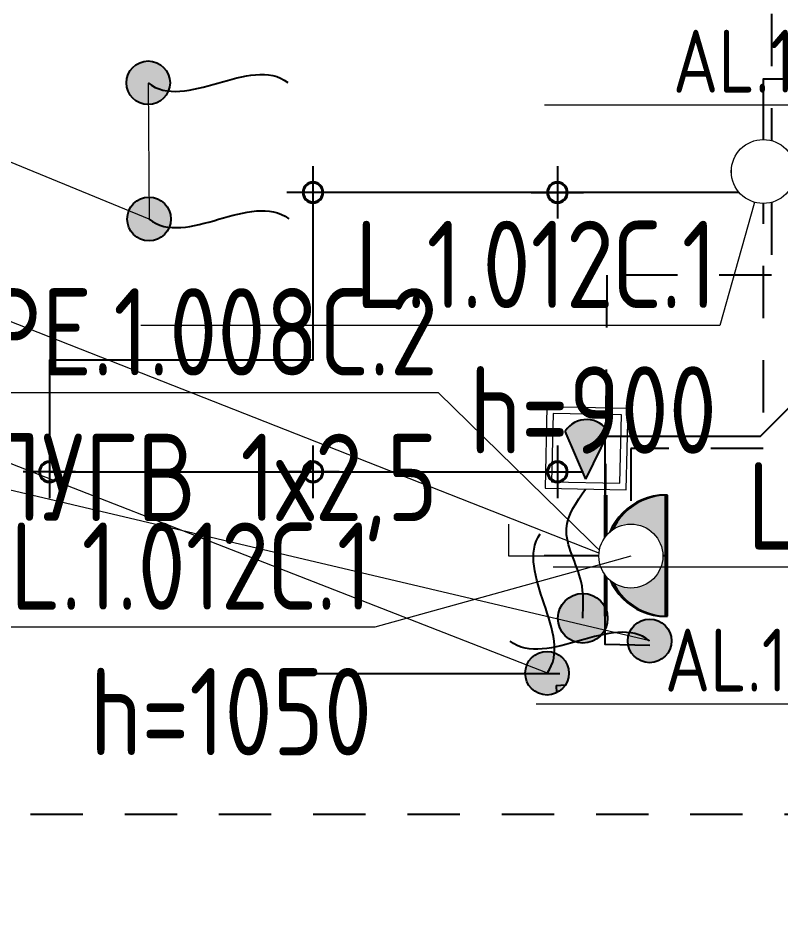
# Model space of a CAD drawing. Header units: millimetres. Extents: x -298345 to 861279, y -149517 to 72226.
# Drawn here: x 191409 to 193594, y 26216 to 28796 of the extents above; entities that cross this region are included whole.
import ezdxf
from ezdxf import colors
from ezdxf.entities.mleader import LeaderData, LeaderLine
from ezdxf.math import Vec2, Vec3

# ---------------------------------------------------------------- set-up
doc = ezdxf.new("R2010")
doc.units = ezdxf.units.MM
doc.linetypes.add('JIS_02_0.7', pattern=[1.35, 0.75, -0.6])
doc.layers.get('0').update_dxf_attribs({"plot": 0})
for name, color, linetype in [('0_UNC_1 Сети. Оборудование', 1, 'Continuous'), ('0_UNC_12 ДСУП. Оборудование', 104, 'Continuous'), ('0_UNC_12 ДСУП. Трассы', 104, 'Continuous'), ('0_UNC_2 Розетки. Трассы', 1, 'Continuous'), ('0_UNC_3 Свет. Выключатели 230', 1, 'Continuous'), ('0_UNC_3 Свет. Выключатели 230. Трассы', 1, 'Continuous'), ('0_UNC_3 Свет. Трассы', 1, 'Continuous'), ('0_UNC_3.2 Аварийный свет. Оборудование', 1, 'Continuous'), ('0_UNC_4 LED. Выключатели', 1, 'Continuous'), ('0_UNC_4 LED. Оборудование 24', 1, 'Continuous'), ('0_UNC_6 WD. Оборудование', 1, 'Continuous'), ('0_UNC_9 ВК. Оборудование', 5, 'Continuous')]:
    doc.layers.add(name, color=color, linetype=linetype)
doc.layers.add('0_UNC_2 Розетки. Оборудование', color=7, linetype='Continuous', true_color=0x991b1e)
doc.layers.add('0_UNC_3 Свет. Оборудование', color=7, linetype='Continuous', true_color=0x991b1e)
doc.styles.add('Unecom', font='GOST2304A_0.ttf', dxfattribs={"height": 2.5})
doc.linetypes.add('зигзаг', pattern='A,0.00254,-5.08,[131,ltypeshp.shx,S=5.08,R=0,X=-5.08,Y=0],-10.16,[131,ltypeshp.shx,S=5.08,R=180,X=5.08,Y=0],-5.08', length=20.32254)
pattern_1 = [(0, (-2.5674, 3.856), (0, 6.985), [5.08, -1.905]), (90, (-2.5674, 3.856), (-6.985, 4e-16), [5.08, -1.905])]

# ---------------------------------------------------------------- blocks, each defined once
blk = doc.blocks.new('*U112')
at = {"color": 0}
blk.add_wipeout([(-0.867, 0.857), (-0.864, 0.935), (-0.849, 1.041), (-0.806, 1.186), (-0.751, 1.301), (-0.648, 1.44), (-0.501, 1.575), (-0.34, 1.661), (-0.16, 1.719), (0.007, 1.733), (0.198, 1.711), (0.389, 1.64), (0.524, 1.558), (0.642, 1.449), (0.758, 1.3), (0.813, 1.168), (0.85, 1.021), (0.863, 0.87), (0.856, 0.748), (0.834, 0.63), (0.785, 0.505), (0.707, 0.365), (0.629, 0.271), (0.522, 0.175), (0.379, 0.087), (0.199, 0.027), (0, 0), (-0.126, 0.012), (-0.303, 0.055), (-0.47, 0.138), (-0.589, 0.231), (-0.721, 0.391), (-0.796, 0.536), (-0.855, 0.723)], dxfattribs=at)
blk.add_wipeout([(-0.867, 0.867), (-0.862, 0.958), (-0.842, 1.074), (-0.806, 1.186), (-0.751, 1.301), (-0.687, 1.396), (-0.608, 1.485), (-0.501, 1.575), (-0.409, 1.632), (-0.271, 1.691), (-0.16, 1.719), (-0.037, 1.733), (0.05, 1.733), (0.198, 1.711), (0.339, 1.665), (0.438, 1.615), (0.555, 1.533), (0.642, 1.449), (0.727, 1.34), (0.789, 1.228), (0.838, 1.09), (0.863, 0.952), (0.863, 0.788), (0.834, 0.63), (0.775, 0.477), (0.707, 0.365), (0.629, 0.271), (0.522, 0.175), (0.411, 0.104), (0.281, 0.047), (0.117, 0.008), (-0.059, 0.002), (-0.194, 0.022), (-0.346, 0.072), (-0.47, 0.138), (-0.589, 0.231), (-0.679, 0.328), (-0.763, 0.455), (-0.83, 0.617), (-0.86, 0.757)], dxfattribs=at)
at = {"color": 0, "lineweight": 13}
blk.add_lwpolyline([(0, 1.734), (0, 4.179), (0.867, 4.179)], dxfattribs=at)
blk.add_circle((0, 0.867), 0.867, dxfattribs=at)
blk.add_circle((0, 0.867), 0.867, dxfattribs=at)
blk.add_circle((0, 0.867), 0.867, dxfattribs=at)
blk.add_circle((0, 0.867), 0.867, dxfattribs=at)
blk.add_circle((0, 0.867), 0.867, dxfattribs=at)
blk.add_circle((0, 0.867), 0.867, dxfattribs=at)
at = {"color": 0, "style": 'Unecom', "flags": 9}
for tag in ['ГРУППА', 'НАИМЕНОВАНИЕ']:
    blk.add_attdef(tag, (0, 0), '', height=2.5, dxfattribs=at)
blk = doc.blocks.new('_None')
blk = doc.blocks.new('*U310')
at = {"ltscale": 0.4}
h = blk.add_hatch(color=0, dxfattribs=at)
h.dxf.hatch_style = 1
h.paths.add_polyline_path([(0, 1.737, 0.414214), (-1.737, 0), (0, 0)])
h = blk.add_hatch(color=0, dxfattribs=at)
h.dxf.hatch_style = 1
h.paths.add_polyline_path([(0, 1.737), (0, 0), (1.737, 0, 0.414214)])
at = {"color": 0, "ltscale": 0.4}
blk.add_lwpolyline([(0, 3.475), (0, 0)], dxfattribs=at)
at = {"color": 0, "linetype": 'ByBlock', "lineweight": -2}
for points in [[(-1.737, 1.737), (1.737, 1.737)], [(-1.737, 0), (1.737, 0)]]:
    blk.add_lwpolyline(points, dxfattribs=at)
blk.add_arc((0, 0), 1.737, 0, 180, dxfattribs=at)
at = {"color": 18, "true_color": 0x000000, "style": 'Unecom', "flags": 1}
for tag, p in [('НАЗНАЧЕНИЕ', (-2.52, 0.678)), ('ГРУППА', (-2.52, -2.272))]:
    blk.add_attdef(tag, p, '', height=2.5, rotation=180, dxfattribs=at)
at = {"layer": 'Defpoints', "style": 'Unecom'}
for tag, p in [('АТРИБУТ', (12.974, 0.678)), ('МОДЕЛЬ', (12.974, -2.272))]:
    blk.add_attdef(tag, p, '', height=2.5, rotation=180, dxfattribs=at)
blk = doc.blocks.new('*U328')
at = {"ltscale": 0.4}
h = blk.add_hatch(color=0, dxfattribs=at)
h.dxf.hatch_style = 1
h.paths.add_polyline_path([(0, -1.737), (0, 0), (-1.737, 0, 0.414214)])
h = blk.add_hatch(color=0, dxfattribs=at)
h.dxf.hatch_style = 1
h.paths.add_polyline_path([(0, -1.737, 0.414214), (1.737, 0), (0, 0)])
at = {"color": 0, "linetype": 'ByBlock', "lineweight": -2}
for points in [[(1.737, 0), (-1.737, 0)], [(1.737, -1.737), (-1.737, -1.737)]]:
    blk.add_lwpolyline(points, dxfattribs=at)
at = {"color": 0, "ltscale": 0.4}
blk.add_lwpolyline([(0, -3.475), (0, 0)], dxfattribs=at)
at = {"color": 0, "linetype": 'ByBlock', "lineweight": -2}
blk.add_arc((0, 0), 1.737, 180, 0, dxfattribs=at)
at = {"color": 18, "true_color": 0x000000, "style": 'Unecom', "flags": 1}
for tag, p in [('НАЗНАЧЕНИЕ', (-2.52, 0.678)), ('ГРУППА', (-2.52, -2.272))]:
    blk.add_attdef(tag, p, '', height=2.5, rotation=180, dxfattribs=at)
at = {"layer": 'Defpoints', "style": 'Unecom'}
for tag, p in [('АТРИБУТ', (12.974, 0.678)), ('МОДЕЛЬ', (12.974, -2.272))]:
    blk.add_attdef(tag, p, '', height=2.5, rotation=180, dxfattribs=at)
blk = doc.blocks.new('*U161')
h = blk.add_hatch()
h.set_pattern_fill('ANGLE', color=0)
h.set_pattern_definition(pattern_1)
h.paths.add_polyline_path([(1.25, -1.25, 1), (-1.25, -1.25, 1)])
at = {"linetype": 'ByBlock'}
h = blk.add_hatch(color=0, dxfattribs=at)
h.dxf.hatch_style = 1
h.paths.add_polyline_path([(1.25, -1.25, 1), (-1.25, -1.25, 1)])
at = {"color": 0, "linetype": 'ByBlock'}
blk.add_circle((0, -1.25), 1.25, dxfattribs=at)
at = {"color": 0, "linetype": 'ByBlock', "start_tangent": (6.497386, 7.49885), "end_tangent": (7.960876, 9.803851)}
blk.add_spline([(0, -1.25), (0.184, 6.748)], degree=3, dxfattribs=at)
blk = doc.blocks.new('Протечки2')
at = {"linetype": 'ByBlock'}
h = blk.add_hatch(color=5, dxfattribs=at)
h.dxf.hatch_style = 1
h.paths.add_polyline_path([(-177.7, 0, 1), (177.7, 0, 1)])
h = blk.add_hatch(color=5, dxfattribs=at)
h.dxf.hatch_style = 1
h.paths.add_polyline_path([(0, -994.6), (-156.5, -1335, 0.549868), (156.5, -1335)])
at = {"color": 5, "linetype": 'ByBlock', "lineweight": 5}
blk.add_lwpolyline([(290.8, -924.8), (-290.8, -924.8), (-290.8, -1506.4), (290.8, -1506.4)], close=True, dxfattribs=at)
blk.add_lwpolyline([(244.6, -971), (-244.6, -971), (-244.6, -1460.2), (244.6, -1460.2), (244.6, -971)], dxfattribs=at)
at = {"color": 5, "linetype": 'ByBlock'}
for points in [[(0, -994.6), (-156.5, -1335)], [(0, -994.6), (156.5, -1335)]]:
    blk.add_lwpolyline(points, dxfattribs=at)
blk.add_circle((0, 0), 177.7, dxfattribs=at)
blk.add_arc((0, -1235.7), 185.4, 212.38999, 327.61001, dxfattribs=at)
blk.add_spline([(0, 0), (17.7, -263), (130.8, -638.9), (0, -924.8)], degree=3, dxfattribs=at)
blk = doc.blocks.new('ELF Встраиваемый точечный светильник - Точечный встраиваемый светильник-1896823-План расположения приборов освещения_ выключателей_ групп освещения 1-го этажа на отм_ 0_000')
at = {"color": 0}
for p, q in [((0, 75), (0, -75)), ((-75, 0), (75, 0))]:
    blk.add_line(p, q, dxfattribs=at)
for radius, start, end in [(30, 0, 180), (27, 0, 180), (30, 180, 360), (27, 180, 360)]:
    blk.add_arc((0, 0), radius, start, end, dxfattribs=at)
at = {"color": 0, "style": 'Unecom', "flags": 9}
for tag in ['ГРУППА', 'МОЩНОСТЬ', 'НАИМЕНОВАНИЕ']:
    blk.add_attdef(tag, (0, 0), '', height=2.5, dxfattribs=at)
blk = doc.blocks.new('ELF Встраиваемый точечный светильник - Точечный встраиваемый светильник-1897172-План расположения приборов освещения_ выключателей_ групп освещения 1-го этажа на отм_ 0_000')
at = {"color": 0}
for p, q in [((0, -75), (0, 75)), ((-75, 0), (75, 0))]:
    blk.add_line(p, q, dxfattribs=at)
for radius, start, end in [(30, 0, 180), (27, 360, 180), (30, 180, 0), (27, 180, 360)]:
    blk.add_arc((0, 0), radius, start, end, dxfattribs=at)
at = {"color": 0, "style": 'Unecom', "flags": 9}
for tag in ['ГРУППА', 'МОЩНОСТЬ', 'НАИМЕНОВАНИЕ']:
    blk.add_attdef(tag, (0, 0), '', height=2.5, dxfattribs=at)
blk = doc.blocks.new('*U163')
h = blk.add_hatch()
h.set_pattern_fill('ANGLE', color=0)
h.set_pattern_definition(pattern_1)
h.paths.add_polyline_path([(1.25, -1.25, 1), (-1.25, -1.25, 1)])
at = {"linetype": 'ByBlock'}
h = blk.add_hatch(color=0, dxfattribs=at)
h.dxf.hatch_style = 1
h.paths.add_polyline_path([(0, -2.5, 1), (0, 0, 1)])
at = {"color": 0, "linetype": 'ByBlock'}
blk.add_circle((0, -1.25), 1.25, dxfattribs=at)
at = {"color": 0, "linetype": 'ByBlock', "start_tangent": (7.49885, -6.497386), "end_tangent": (9.803851, -7.960876)}
blk.add_spline([(0, -1.25), (7.998, -1.434)], degree=3, dxfattribs=at)
blk = doc.blocks.new('*U162')
h = blk.add_hatch()
h.set_pattern_fill('ANGLE', color=0)
h.set_pattern_definition(pattern_1)
h.paths.add_polyline_path([(1.25, -1.25, 1), (-1.25, -1.25, 1)])
at = {"linetype": 'ByBlock'}
h = blk.add_hatch(color=0, dxfattribs=at)
h.dxf.hatch_style = 1
h.paths.add_polyline_path([(0, 0, 1), (0, -2.5, 1)])
at = {"color": 0, "linetype": 'ByBlock'}
blk.add_circle((0, -1.25), 1.25, dxfattribs=at)
at = {"color": 0, "linetype": 'ByBlock', "start_tangent": (-7.49885, 6.497386), "end_tangent": (-9.803851, 7.960876)}
blk.add_spline([(0, -1.25), (-7.998, -1.066)], degree=3, dxfattribs=at)

msp = doc.modelspace()

# ---------------------------------------------------------------- linework, layer by layer
at = {"layer": '0_UNC_12 ДСУП. Трассы', "linetype": 'JIS_02_0.7', "ltscale": 200}
msp.add_lwpolyline([(193381.1, 32060.9), (193381.1, 32081.8), (192349.7, 32081.8), (192349.7, 33961.5), (191383.1, 33961.5), (191383.1, 34737), (190698.2, 34737), (190698.2, 30698.2), (193567.2, 30698.2), (193567.2, 28060.1), (193094.9, 28060.1), (193089.9, 27256.7)], dxfattribs=at)
at = {"layer": '0_UNC_2 Розетки. Трассы', "color": 1, "ltscale": 200}
msp.add_lwpolyline([(191330.1, 43179.1), (191330.1, 43178.6), (194018.2, 43178.6), (194018.2, 39629.5), (192506.2, 39629.5), (192506.2, 37903.2), (190075.1, 37903.2), (190075.1, 30293.4), (190075.1, 30254.9), (193534.5, 30254.9), (193684.5, 30104.9), (193684.5, 27747.8), (193534.5, 27597.8), (193089.9, 27597.8), (193089.9, 27003.5), (193217.9, 27000.5)], dxfattribs=at)
at = {"layer": '0_UNC_3 Свет. Выключатели 230. Трассы', "ltscale": 200}
msp.add_lwpolyline([(191214.4, 43178.6), (191214.4, 43387.1), (193827.6, 43387.1), (193827.6, 42584.3), (193836.6, 42584.3), (193836.6, 39830.1), (191631.3, 39830.1), (191626.6, 38245.4), (189695.6, 38243), (189696.2, 30531.7), (194516.7, 30534.2), (194516.8, 28621.6), (193543.2, 28621.6), (193543.2, 28356.7)], dxfattribs=at)
at = {"layer": '0_UNC_3 Свет. Выключатели 230. Трассы', "linetype": 'JIS_02_0.7', "ltscale": 200}
for points in [[(193543.2, 28356.7), (193543.2, 27563.8), (193164.1, 27563.8), (193164.1, 27255.4)], [(194833.8, 26606.9), (194834.2, 26515.3), (194834.2, 26515.3), (191362.2, 26515.3), (191362.2, 25276.8)]]:
    msp.add_lwpolyline(points, dxfattribs=at)
at = {"layer": '0_UNC_3 Свет. Трассы'}
msp.add_lwpolyline([(193543.2, 28356.7), (193543.2, 28296.7), (192953.6, 28296.7), (192253.6, 28296.7), (192253.6, 27816.7), (191498.6, 27816.7), (191498.6, 27496.7), (192953.6, 27496.7)], dxfattribs=at)
at = {"layer": '0_UNC_4 LED. Оборудование 24', "color": 6, "linetype": 'зигзаг', "ltscale": 10}
msp.add_lwpolyline([(192186.5, 26919.4), (192961, 26919.4)], dxfattribs=at)

# ---------------------------------------------------------------- block references
at = {"layer": '0_UNC_12 ДСУП. Оборудование', "xscale": 100, "yscale": 100, "zscale": 100, "rotation": 89.99999999999999}
msp.add_blockref('*U310', (193268.6, 27256.7), dxfattribs=at)
at = {"layer": '0_UNC_2 Розетки. Оборудование', "xscale": 100, "yscale": 100, "zscale": 100, "rotation": 270}
msp.add_blockref('*U328', (193263.6, 27256.7), dxfattribs=at)
at = {"layer": '0_UNC_2 Розетки. Оборудование', "linetype": 'ByBlock', "xscale": 49.99999999999999, "yscale": 49.99999999999999, "zscale": 49.99999999999999, "rotation": 91.44414971166562}
msp.add_blockref('*U161', (193155.4, 27011.1), dxfattribs=at)
at = {"layer": '0_UNC_3 Свет. Оборудование', "rotation": 180}
for p in [(192253.6, 28296.7), (191498.6, 27496.7), (192253.6, 27496.7)]:
    msp.add_blockref('ELF Встраиваемый точечный светильник - Точечный встраиваемый светильник-1897172-План расположения приборов освещения_ выключателей_ групп освещения 1-го этажа на отм_ 0_000', p, dxfattribs=at)
at = {"layer": '0_UNC_3 Свет. Оборудование'}
for p in [(192953.6, 28296.7), (192953.6, 27496.7)]:
    msp.add_blockref('ELF Встраиваемый точечный светильник - Точечный встраиваемый светильник-1896823-План расположения приборов освещения_ выключателей_ групп освещения 1-го этажа на отм_ 0_000', p, dxfattribs=at)
at = {"layer": '0_UNC_4 LED. Оборудование 24', "linetype": 'ByBlock', "xscale": 49.99999999999999, "yscale": 49.99999999999999, "zscale": 49.99999999999999}
for name, p, rotation in [('*U163', (191780, 28673.2), 1.444149711665488), ('*U163', (191782.5, 28283.1), 1.444149711665488), ('*U162', (192986.4, 26924.6), 274.0911772469572)]:
    msp.add_blockref(name, p, dxfattribs=dict(at, rotation=rotation))
at = {"layer": '0_UNC_6 WD. Оборудование', "color": 5, "xscale": 0.4004346142049286, "yscale": 0.4004346142049286, "zscale": 0.4004346142049286, "rotation": 178.7220627088638}
msp.add_blockref('Протечки2', (193026.3, 27077.3), dxfattribs=at)

# ---------------------------------------------------------------- leaders
at = {"layer": '0_UNC_1 Сети. Оборудование'}
ml = msp.add_multileader_mtext('Standard', dxfattribs=at)
ml.set_content('ENC211\\Pот ЩСПЗ.ХБК', color=7, style='Unecom')
ml.set_leader_properties(color=7, linetype='ByLayer', lineweight=13)
ml.set_arrow_properties(name='NONE')
ml.build(insert=Vec2(0, 0))
ml.multileader.update_dxf_attribs({"has_dogleg": 0, "text_left_attachment_type": 6, "text_right_attachment_type": 6, "text_bottom_attachment_type": 10, "arrow_head_size": 0, "scale": 150})
ctx = ml.context
ctx.base_point, ctx.scale, ctx.char_height, ctx.arrow_head_size, ctx.landing_gap_size, ctx.plane_origin = Vec3(173843.4, 27294.6), 150, 270, 0, 3, Vec3(157722.1, 25073.9)
ctx.left_attachment, ctx.right_attachment, ctx.top_attachment = 6, 6, 10
notes = []
notes.append((ctx, [(1, (1, 1, 0), (175637.5, 27294.6), (-1, 0), 12, [(0, [(176526.8, 26265.6)], 0, [])])]))
ctx.mtext.insert, ctx.mtext.width, ctx.mtext.flow_direction = Vec3(173846.4, 27618.6), 3947.77, 5
ml = msp.add_multileader_mtext('Standard', dxfattribs=at)
ml.set_content('ЩС-ВК.02 \\Pот ЩР-01\\PВxШxГ 600x400x200 мм', color=7, style='Unecom')
ml.set_leader_properties(color=7, linetype='ByLayer', lineweight=13)
ml.set_arrow_properties(name='NONE')
ml.build(insert=Vec2(0, 0))
ml.multileader.update_dxf_attribs({"has_dogleg": 0, "text_left_attachment_type": 6, "text_right_attachment_type": 6, "text_bottom_attachment_type": 10, "arrow_head_size": 0, "scale": 150})
ctx = ml.context
ctx.base_point, ctx.scale, ctx.char_height, ctx.arrow_head_size, ctx.landing_gap_size, ctx.plane_origin = Vec3(20042.2, 26636.4), 150, 350, 0, 3, Vec3(5103, 25662.2)
ctx.left_attachment, ctx.right_attachment, ctx.top_attachment = 6, 6, 10
notes.append((ctx, [(1, (1, 1, 0), (23028.8, 26636.4), (-1, 0), 12, [(0, [(23079.1, 24172.7)], 0, [])])]))
ctx.mtext.insert, ctx.mtext.width, ctx.mtext.flow_direction = Vec3(20045.2, 27056.4), 3141.572, 5
at = {"layer": '0_UNC_12 ДСУП. Трассы', "ltscale": 2}
ml = msp.add_multileader_mtext('Standard', dxfattribs=at)
ml.set_content('РЕ.1.008C.2\\PПУГВ 1х2,5', color=7, style='Unecom')
ml.set_leader_properties(color=7, linetype='ByLayer', lineweight=13)
ml.build(insert=Vec2(0, 0))
ml.multileader.update_dxf_attribs({"text_left_attachment_type": 6, "text_right_attachment_type": 6, "text_bottom_attachment_type": 10, "dogleg_length": 0, "arrow_head_size": 0, "scale": 100})
ctx = ml.context
ctx.base_point, ctx.scale, ctx.char_height, ctx.arrow_head_size, ctx.plane_origin = Vec3(191266.9, 27722.6), 100, 250, 0, Vec3(185903.9, 23710.2)
ctx.left_attachment, ctx.right_attachment, ctx.top_attachment, ctx.text_align_type = 6, 6, 10, 2
notes.append((ctx, [(1, (1, 1, 0), (192613.4, 27722.6), (-1, 0), 0, [(0, [(193089.9, 27257.5)], 0, [])])]))
ctx.mtext.insert, ctx.mtext.defined_height, ctx.mtext.alignment, ctx.mtext.flow_direction = Vec3(192611.4, 28022.6), 0.0639, 3, 5
at = {"layer": '0_UNC_2 Розетки. Оборудование', "color": 7, "ltscale": 200}
ml = msp.add_multileader_mtext('Standard', dxfattribs=at)
ml.set_content('R.1.012С.1\\Ph=1050', color=7, style='Unecom')
ml.set_leader_properties(color=7, linetype='ByLayer', lineweight=13)
ml.set_arrow_properties(name='NONE')
ml.build(insert=Vec2(0, 0))
ml.multileader.update_dxf_attribs({"text_left_attachment_type": 6, "text_right_attachment_type": 6, "text_bottom_attachment_type": 10, "dogleg_length": 0.08, "arrow_head_size": 100, "scale": 100})
ctx = ml.context
ctx.base_point, ctx.scale, ctx.char_height, ctx.arrow_head_size, ctx.landing_gap_size, ctx.plane_origin = Vec3(188595.1, 28592.6), 100, 250, 100, 0, Vec3(-97227.2, -7953.1)
ctx.left_attachment, ctx.right_attachment, ctx.top_attachment, ctx.text_align_type = 6, 6, 10, 2
notes.append((ctx, [(1, (1, 1, 0), (189694, 28592.6), (-1, 0), 8, [(0, [(193089.9, 27256.7)], 0, [])])]))
ctx.mtext.insert, ctx.mtext.alignment, ctx.mtext.flow_direction = Vec3(189686, 28892.6), 3, 5
ml = msp.add_multileader_mtext('Standard', dxfattribs=at)
ml.set_content('R.1.012С.1\\Ph=1050\\PПолотенцесушитель', color=7, style='Unecom')
ml.set_leader_properties(color=7, linetype='ByLayer', lineweight=13)
ml.set_arrow_properties(name='NONE')
ml.build(insert=Vec2(0, 0))
ml.multileader.update_dxf_attribs({"text_left_attachment_type": 6, "text_right_attachment_type": 6, "text_bottom_attachment_type": 10, "dogleg_length": 0.08, "arrow_head_size": 100, "scale": 100})
ctx = ml.context
ctx.base_point, ctx.scale, ctx.char_height, ctx.arrow_head_size, ctx.landing_gap_size, ctx.plane_origin = Vec3(187094.9, 27843.1), 100, 250, 100, 0, Vec3(-93957.3, -12511.5)
ctx.left_attachment, ctx.right_attachment, ctx.top_attachment, ctx.text_align_type = 6, 6, 10, 2
notes.append((ctx, [(1, (1, 1, 0), (189694, 27843.1), (-1, 0), 8, [(0, [(193217.9, 27012.6)], 0, [])])]))
ctx.mtext.insert, ctx.mtext.alignment, ctx.mtext.flow_direction = Vec3(189686, 28164.4), 3, 5
ml = msp.add_multileader_mtext('Standard', dxfattribs=at)
ml.set_content('R.1.010С.2\\Ph=300', color=7, style='Unecom')
ml.set_leader_properties(color=7, linetype='ByLayer', lineweight=13)
ml.set_arrow_properties(name='NONE')
ml.build(insert=Vec2(0, 0))
ml.multileader.update_dxf_attribs({"text_left_attachment_type": 6, "text_right_attachment_type": 6, "text_bottom_attachment_type": 10, "dogleg_length": 0.08, "arrow_head_size": 100, "scale": 100})
ctx = ml.context
ctx.base_point, ctx.scale, ctx.char_height, ctx.arrow_head_size, ctx.landing_gap_size, ctx.plane_origin = Vec3(192866.4, 25551.8), 100, 250, 100, 0, Vec3(-95564.2, -9570.7)
ctx.left_attachment, ctx.right_attachment, ctx.top_attachment, ctx.text_align_type = 6, 6, 10, 2
notes.append((ctx, [(1, (1, 1, 0), (194020.4, 25551.8), (-1, 0), 8, [(0, [(194804.1, 26523)], 0, [])])]))
ctx.mtext.insert, ctx.mtext.alignment, ctx.mtext.flow_direction = Vec3(194012.4, 25851.8), 3, 5
at = {"layer": '0_UNC_3 Свет. Выключатели 230', "color": 7, "ltscale": 200}
ml = msp.add_multileader_mtext('Standard', dxfattribs=at)
ml.set_content('L.1.012С.1\\Ph=900', color=7, style='Unecom')
ml.set_leader_properties(color=7, linetype='ByLayer', lineweight=13)
ml.set_arrow_properties(name='NONE')
ml.build(insert=Vec2(0, 0))
ml.multileader.update_dxf_attribs({"text_left_attachment_type": 6, "text_right_attachment_type": 6, "text_bottom_attachment_type": 10, "dogleg_length": 0.08, "arrow_head_size": 100, "scale": 100})
ctx = ml.context
ctx.base_point, ctx.scale, ctx.char_height, ctx.arrow_head_size, ctx.landing_gap_size, ctx.plane_origin = Vec3(192355.4, 27915.6), 100, 250, 100, 0, Vec3(-97368, -6767.6)
ctx.left_attachment, ctx.right_attachment, ctx.top_attachment, ctx.text_align_type = 6, 6, 10, 2
notes.append((ctx, [(1, (1, 1, 0), (193418.6, 27915.6), (-1, 0), 8, [(0, [(193543.2, 28356.7)], 0, [])])]))
ctx.mtext.insert, ctx.mtext.alignment, ctx.mtext.flow_direction = Vec3(193410.6, 28215.6), 3, 5
at = {"layer": '0_UNC_3.2 Аварийный свет. Оборудование'}
ml = msp.add_multileader_mtext('Standard', dxfattribs=at)
ml.set_content('AL.1.005.1', color=7, style='Unecom')
ml.set_leader_properties(color=7, linetype='ByLayer', lineweight=13)
ml.set_arrow_properties(name='NONE')
ml.build(insert=Vec2(0, 0))
ml.multileader.update_dxf_attribs({"text_left_attachment_type": 6, "text_right_attachment_type": 6, "text_bottom_attachment_type": 10, "dogleg_length": 0, "arrow_head_size": 0, "scale": 75})
ctx = ml.context
ctx.base_point, ctx.scale, ctx.char_height, ctx.arrow_head_size, ctx.landing_gap_size, ctx.plane_origin = Vec3(193283.9, 28546.6), 75, 180, 0, 1.5, Vec3(196180.8, 31769.9)
ctx.left_attachment, ctx.right_attachment, ctx.top_attachment, ctx.text_align_type = 6, 6, 10, 2
notes.append((ctx, [(0, (1, 1, 0), (194098.4, 28546.6), (-1, 0), 0, [(0, [(194146.8, 28234)], 0, [])])]))
ctx.mtext.insert, ctx.mtext.width, ctx.mtext.alignment, ctx.mtext.flow_direction = Vec3(194096.9, 28762.6), 1785.256, 3, 5
ml = msp.add_multileader_mtext('Standard', dxfattribs=at)
ml.set_content('AL.1.005.1', color=7, style='Unecom')
ml.set_leader_properties(color=7, linetype='ByLayer', lineweight=13)
ml.set_arrow_properties(name='NONE')
ml.build(insert=Vec2(0, 0))
ml.multileader.update_dxf_attribs({"text_left_attachment_type": 6, "text_right_attachment_type": 6, "text_bottom_attachment_type": 10, "dogleg_length": 0, "arrow_head_size": 0, "scale": 75})
ctx = ml.context
ctx.base_point, ctx.scale, ctx.char_height, ctx.arrow_head_size, ctx.landing_gap_size, ctx.plane_origin = Vec3(193260.7, 26831.7), 75, 180, 0, 1.5, Vec3(196157.7, 30055)
ctx.left_attachment, ctx.right_attachment, ctx.top_attachment, ctx.text_align_type = 6, 6, 10, 2
notes.append((ctx, [(0, (1, 1, 0), (194075.2, 26831.7), (-1, 0), 0, [(0, [(194123.6, 26519.1)], 0, [])])]))
ctx.mtext.insert, ctx.mtext.width, ctx.mtext.alignment, ctx.mtext.flow_direction = Vec3(194073.7, 27047.7), 1785.256, 3, 5
at = {"layer": '0_UNC_4 LED. Оборудование 24', "color": 7, "ltscale": 200}
ml = msp.add_multileader_mtext('Standard', dxfattribs=at)
ml.set_content('LD.1.012С.1\\P{\\H0.66667x;вертикальная led подсветка 2м}', color=7, style='Unecom')
ml.set_leader_properties(color=7, linetype='ByLayer', lineweight=13)
ml.build(insert=Vec2(0, 0))
ml.multileader.update_dxf_attribs({"text_left_attachment_type": 6, "text_right_attachment_type": 6, "text_bottom_attachment_type": 10, "arrow_head_size": 1})
ctx = ml.context
ctx.base_point, ctx.char_height, ctx.arrow_head_size, ctx.landing_gap_size, ctx.plane_origin = Vec3(189726.9, 28765.1), 150, 1, 0, Vec3(-98167.8, -5418.4)
ctx.left_attachment, ctx.right_attachment, ctx.top_attachment = 6, 6, 10
notes.append((ctx, [(1, (1, 1, 0), (190456.6, 28765.1), (-1, 0), 0.08, [(0, [(191781.6, 28610.7), (191784.1, 28220.6)], 0, [])])]))
ctx.mtext.insert, ctx.mtext.width, ctx.mtext.flow_direction = Vec3(189726.9, 28935.1), 838.427, 5
ml = msp.add_multileader_mtext('Standard', dxfattribs=at)
ml.set_content('LD.1.012С.1\\Ph=1700\\P{\\H0.66667x;led подсветка\\Pзеркала 1,5м}', color=7, style='Unecom')
ml.set_leader_properties(color=7, linetype='ByLayer', lineweight=13)
ml.build(insert=Vec2(0, 0))
ml.multileader.update_dxf_attribs({"text_left_attachment_type": 6, "text_right_attachment_type": 6, "text_bottom_attachment_type": 10, "arrow_head_size": 1})
ctx = ml.context
ctx.base_point, ctx.char_height, ctx.arrow_head_size, ctx.landing_gap_size, ctx.plane_origin = Vec3(189766.3, 27868.2), 150, 1, 0, Vec3(-96777.4, -6651.3)
ctx.left_attachment, ctx.right_attachment, ctx.top_attachment = 6, 6, 10
notes.append((ctx, [(1, (1, 1, 0), (190496, 27868.2), (-1, 0), 0.08, [(0, [(192925.9, 26919.4)], 0, [])])]))
ctx.mtext.insert, ctx.mtext.width, ctx.mtext.flow_direction = Vec3(189766.3, 28046.7), 838.427, 5
at = {"layer": '0_UNC_9 ВК. Оборудование', "ltscale": 2}
ml = msp.add_multileader_mtext('Standard', dxfattribs=at)
ml.set_content('НВК.0.011Т.1{\\fGOST Common|b0|i0|c204|p34;\\C256;\\P}циркуляционный насос для систем горячего водоснабжения', color=7, style='Unecom')
ml.set_leader_properties(color=7, linetype='ByLayer', lineweight=13)
ml.set_arrow_properties(name='NONE')
ml.build(insert=Vec2(0, 0))
ml.multileader.update_dxf_attribs({"text_left_attachment_type": 6, "text_right_attachment_type": 6, "text_bottom_attachment_type": 10, "dogleg_length": 0, "arrow_head_size": 0, "scale": 100})
ctx = ml.context
ctx.base_point, ctx.scale, ctx.char_height, ctx.arrow_head_size, ctx.plane_origin = Vec3(49607, 28056.4), 100, 250, 0, Vec3(49592.6, 31685.1)
ctx.left_attachment, ctx.right_attachment, ctx.top_attachment = 6, 6, 10
notes.append((ctx, [(1, (1, 1, 0), (49607, 28056.4), (1, 0), 0, [(1, [(48143.4, 30153.9), (49189.2, 30159.2)], 0, [])])]))
ctx.mtext.insert, ctx.mtext.width, ctx.mtext.flow_direction = Vec3(49609, 28356.4), 2380.341, 5
for ctx, leaders in notes:
    for number, flags, end, landing, length, lines in leaders:
        leader = LeaderData()
        leader.index, (leader.has_last_leader_line, leader.has_dogleg_vector, leader.attachment_direction) = number, flags
        leader.last_leader_point, leader.dogleg_vector, leader.dogleg_length = Vec3(end), Vec3(landing), length
        for number, points, colour, breaks in lines:
            line = LeaderLine()
            line.index, line.vertices, line.color, line.breaks = number, Vec3.list(points), colors.encode_raw_color(colour), breaks
            leader.lines.append(line)
        ctx.leaders.append(leader)

# ---------------------------------------------------------------- next in the draw order: block references
at = {"layer": '0_UNC_3 Свет. Выключатели 230', "color": 244, "true_color": 0x991b1e, "xscale": 105.6317492348601, "yscale": 105.6317492348601, "zscale": 105.6317492348601, "rotation": 270}
msp.add_blockref('*U112', (193451.6, 28356.7), dxfattribs=at)
at = {"layer": '0_UNC_4 LED. Выключатели', "color": 244, "true_color": 0x991b1e, "xscale": 105.6317492348601, "yscale": 105.6317492348601, "zscale": 105.6317492348601, "rotation": 90}
msp.add_blockref('*U112', (193255.6, 27255.4), dxfattribs=at)

# ---------------------------------------------------------------- next in the draw order: leaders
at = {"layer": '0_UNC_3 Свет. Выключатели 230', "color": 7, "ltscale": 200}
ml = msp.add_multileader_mtext('Standard', dxfattribs=at)
ml.set_content('L.1.009C.1\\Ph=900', color=7, style='Unecom')
ml.set_leader_properties(color=7, linetype='ByLayer', lineweight=13)
ml.set_arrow_properties(name='NONE')
ml.build(insert=Vec2(0, 0))
ml.multileader.update_dxf_attribs({"text_left_attachment_type": 6, "text_right_attachment_type": 6, "text_bottom_attachment_type": 10, "dogleg_length": 0.08, "arrow_head_size": 100, "scale": 100})
ctx = ml.context
ctx.base_point, ctx.scale, ctx.char_height, ctx.arrow_head_size, ctx.landing_gap_size, ctx.plane_origin = Vec3(193482.5, 27224.2), 100, 250, 100, 0, Vec3(-98774.5, -9215.4)
ctx.left_attachment, ctx.right_attachment, ctx.top_attachment, ctx.text_align_type = 6, 6, 10, 2
notes = []
notes.append((ctx, [(1, (1, 1, 0), (194599.3, 27224.2), (-1, 0), 8, [(0, [(194688.7, 28084.8)], 0, [])])]))
ctx.mtext.insert, ctx.mtext.alignment, ctx.mtext.flow_direction = Vec3(194591.3, 27524.2), 3, 5
ml = msp.add_multileader_mtext('Standard', dxfattribs=at)
ml.set_content('L.1.012С.1\\Ph=1050', color=7, style='Unecom')
ml.set_leader_properties(color=7, linetype='ByLayer', lineweight=13)
ml.set_arrow_properties(name='NONE')
ml.build(insert=Vec2(0, 0))
ml.multileader.update_dxf_attribs({"text_left_attachment_type": 6, "text_right_attachment_type": 6, "text_bottom_attachment_type": 10, "dogleg_length": 0.08, "arrow_head_size": 100, "scale": 100})
ctx = ml.context
ctx.base_point, ctx.scale, ctx.char_height, ctx.arrow_head_size, ctx.landing_gap_size, ctx.plane_origin = Vec3(191367.4, 27051.7), 100, 250, 100, 0, Vec3(-94130.3, -6466.1)
ctx.left_attachment, ctx.right_attachment, ctx.top_attachment, ctx.text_align_type = 6, 6, 10, 2
notes.append((ctx, [(1, (1, 1, 0), (192430.6, 27051.7), (-1, 0), 8, [(0, [(193164.1, 27255.4)], 0, [])])]))
ctx.mtext.insert, ctx.mtext.width, ctx.mtext.alignment, ctx.mtext.flow_direction = Vec3(192422.6, 27351.7), 838.427, 3, 5
for ctx, leaders in notes:
    for number, flags, end, landing, length, lines in leaders:
        leader = LeaderData()
        leader.index, (leader.has_last_leader_line, leader.has_dogleg_vector, leader.attachment_direction) = number, flags
        leader.last_leader_point, leader.dogleg_vector, leader.dogleg_length = Vec3(end), Vec3(landing), length
        for number, points, colour, breaks in lines:
            line = LeaderLine()
            line.index, line.vertices, line.color, line.breaks = number, Vec3.list(points), colors.encode_raw_color(colour), breaks
            leader.lines.append(line)
        ctx.leaders.append(leader)

doc.saveas('drawing.dxf')
